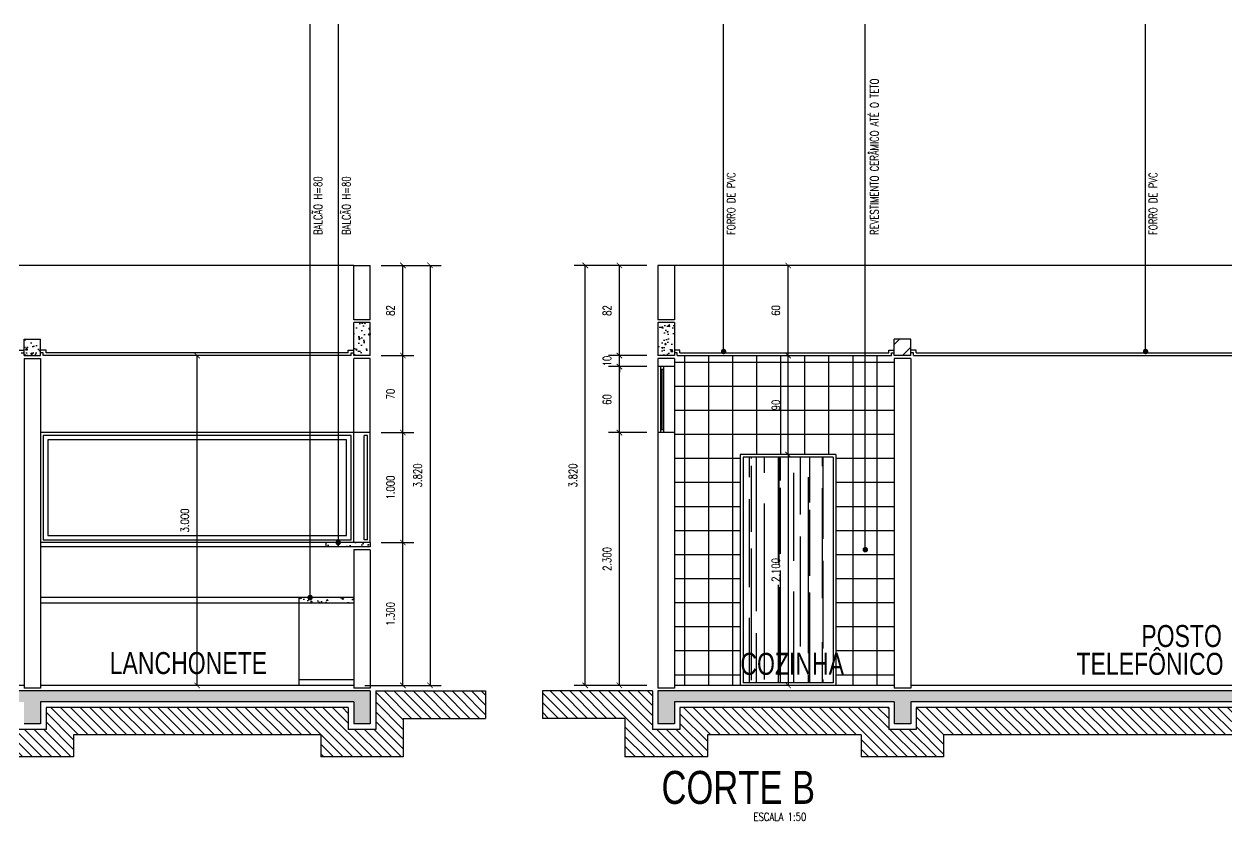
# Model space of a CAD drawing. Extents: x 231.8 to 328.5, y 64.7 to 125.7.
# Drawn here: x 248.63 to 259.57, y 105.13 to 112.38 of the extents above; entities that cross this region are included whole.
import ezdxf

# ---------------------------------------------------------------- set-up
doc = ezdxf.new("R2010")
doc.units = 0
doc.header["$LTSCALE"] = 0.1
doc.header["$MEASUREMENT"] = 0
doc.header["$PDMODE"] = 3
doc.layers.get('0').update_dxf_attribs({"linetype": 'CONTINUOUS'})
doc.layers.get('DEFPOINTS').update_dxf_attribs({"linetype": 'CONTINUOUS'})
for name, color, linetype in [('ALVENARIA', 5, 'CONTINUOUS'), ('ATERRO', 250, 'CONTINUOUS'), ('CONTRAPISO', 64, 'CONTINUOUS'), ('CONTRAPISO1', 7, 'CONTINUOUS'), ('COTAS', 1, 'CONTINUOUS'), ('ESQUADRIA', 250, 'CONTINUOUS'), ('FORRO_PVC', 251, 'CONTINUOUS'), ('INDIC', 1, 'CONTINUOUS'), ('PEITORIL_JANELA', 2, 'CONTINUOUS'), ('PISO', 250, 'CONTINUOUS'), ('PISO1', 40, 'CONTINUOUS'), ('PORTA', 12, 'CONTINUOUS'), ('TEXTO_AMBIENTE', 250, 'CONTINUOUS'), ('TEXTO_PISO_ÁREA', 1, 'CONTINUOUS'), ('VIDRO', 140, 'CONTINUOUS'), ('VISTA_CORTE', 2, 'CONTINUOUS')]:
    doc.layers.add(name, color=color, linetype=linetype)
doc.styles.add('STYLE1', font='romans.shx', dxfattribs={"width": 0.75, "height": 0.075})
doc.styles.add('STYLE3', font='arial.ttf', dxfattribs={"width": 0.75, "height": 0.2})
doc.dimstyles.get("Standard").update_dxf_attribs({"dimtxt": 0.18, "dimasz": 0.18, "dimexe": 0.18, "dimexo": 0.0625, "dimgap": 0.09, "dimtad": 0, "dimtih": 1, "dimtoh": 1, "dimdec": 4, "dimzin": 0, "dimdsep": 46, "dimtxsty": 'Standard', "dimcen": 0.09, "dimadec": 0, "dimazin": 0, "dimtfac": 1, "dimtdec": 4, "dimtofl": 0, "dimtmove": 0, "dimatfit": 3, "dimfxl": 1, "dimtolj": 1, "dimtzin": 0, "dimarcsym": 0})
pattern_1 = [(50, (0, 0), (0.143452037, -0.012550427), [0.015, -0.165]), (355, (0, 0), (-0.02775027, 0.15043843), [0.012, -0.132]), (100.4514, (0.01195, -0.00105), (0.115701876, 0.13788791), [0.01274804, -0.14022842]), (46.1842, (0, 0.04), (0.21344821, -0.0331038), [0.0225, -0.2475]), (96.6356, (0.01779, 0.03724), (0.18693254, 0.19482357), [0.01912206, -0.2103426]), (351.1842, (0, 0.04), (0.18693239, 0.19482372), [0.018, -0.198]), (21, (0.02, 0.03), (0.11938141, -0.08052378), [0.015, -0.165]), (326, (0.02, 0.03), (0.04866307, 0.14503001), [0.012, -0.132]), (71.4514, (0.02995, 0.02329), (0.168044526, 0.0645061), [0.01274804, -0.14022842]), (37.5, (0, 0), (0.002431971, 0.066578771), [0, -0.1304, 0, -0.134, 0, -0.1325]), (7.5, (0, 0), (0.052613907, 0.078882342), [0, -0.0764, 0, -0.1274, 0, -0.0505]), (327.5, (-0.0446, 0), (0.106764487, -0.004510974), [0, -0.05, 0, -0.156, 0, -0.207]), (317.5, (-0.0646, 0), (0.116637234, 0.020020996), [0, -0.065, 0, -0.1036, 0, -0.147])]

# ---------------------------------------------------------------- blocks, each defined once
blk = doc.blocks.new('_ARCHTICK')
at = {"color": 0, "linetype": 'ByBlock', "const_width": 0.15}
blk.add_lwpolyline([(-0.5, -0.5), (0.5, 0.5)], dxfattribs=at)
blk = doc.blocks.new('*D64')
at = {"color": 1, "linetype": 'ByBlock'}
for p, q in [((254.296, 110.186), (253.635, 110.186)), ((253.735, 106.366), (253.735, 110.186)), ((254.296, 106.366), (253.635, 106.366))]:
    blk.add_line(p, q, dxfattribs=at)
at = {"layer": 'DEFPOINTS', "color": 0, "linetype": 'ByBlock'}
for p in [(253.735, 110.186), (254.396, 110.186), (254.396, 106.366)]:
    blk.add_point(p, dxfattribs=at)
at = {"color": 1, "linetype": 'ByBlock', "xscale": 0.05, "yscale": 0.05, "zscale": 0.05}
for p, rotation in [((253.735, 110.186), 90), ((253.735, 106.366), 270)]:
    blk.add_blockref('_ARCHTICK', p, dxfattribs=dict(at, rotation=rotation))
at = {"color": 60, "linetype": 'ByBlock', "insert": (253.623, 108.276), "char_height": 0.075, "attachment_point": 5, "rotation": 90, "style": 'STYLE1'}
blk.add_mtext('\\A1;3.820', dxfattribs=at)
blk = doc.blocks.new('*D66')
at = {"color": 1, "linetype": 'ByBlock'}
for p, q in [((254.296, 110.186), (253.946, 110.186)), ((254.046, 109.366), (254.046, 110.186)), ((254.296, 109.366), (253.946, 109.366))]:
    blk.add_line(p, q, dxfattribs=at)
at = {"layer": 'DEFPOINTS', "color": 0, "linetype": 'ByBlock'}
for p in [(254.046, 110.186), (254.396, 110.186), (254.396, 109.366)]:
    blk.add_point(p, dxfattribs=at)
at = {"color": 1, "linetype": 'ByBlock', "xscale": 0.05, "yscale": 0.05, "zscale": 0.05}
for p, rotation in [((254.046, 110.186), 90), ((254.046, 109.366), 270)]:
    blk.add_blockref('_ARCHTICK', p, dxfattribs=dict(at, rotation=rotation))
at = {"color": 60, "linetype": 'ByBlock', "insert": (253.934, 109.776), "char_height": 0.075, "attachment_point": 5, "rotation": 90, "style": 'STYLE1'}
blk.add_mtext('\\A1;82', dxfattribs=at)
blk = doc.blocks.new('*D105')
at = {"color": 1, "linetype": 'ByBlock'}
for p, q in [((254.296, 109.366), (253.946, 109.366)), ((254.046, 109.366), (254.046, 109.416)), ((254.046, 109.266), (254.046, 109.366)), ((254.296, 109.266), (253.946, 109.266)), ((254.046, 109.266), (254.046, 109.216))]:
    blk.add_line(p, q, dxfattribs=at)
at = {"layer": 'DEFPOINTS', "color": 0, "linetype": 'ByBlock'}
for p in [(254.046, 109.366), (254.396, 109.366), (254.396, 109.266)]:
    blk.add_point(p, dxfattribs=at)
at = {"color": 1, "linetype": 'ByBlock', "xscale": 0.05, "yscale": 0.05, "zscale": 0.05}
for p, rotation in [((254.046, 109.366), 270), ((254.046, 109.266), 90)]:
    blk.add_blockref('_ARCHTICK', p, dxfattribs=dict(at, rotation=rotation))
at = {"color": 60, "linetype": 'ByBlock', "insert": (253.934, 109.316), "char_height": 0.075, "attachment_point": 5, "rotation": 90, "style": 'STYLE1'}
blk.add_mtext('\\A1;10', dxfattribs=at)
blk = doc.blocks.new('*D104')
at = {"color": 1, "linetype": 'ByBlock'}
for p, q in [((254.296, 109.266), (253.946, 109.266)), ((254.046, 108.666), (254.046, 109.266)), ((254.296, 108.666), (253.946, 108.666))]:
    blk.add_line(p, q, dxfattribs=at)
at = {"layer": 'DEFPOINTS', "color": 0, "linetype": 'ByBlock'}
for p in [(254.046, 109.266), (254.396, 109.266), (254.396, 108.666)]:
    blk.add_point(p, dxfattribs=at)
at = {"color": 1, "linetype": 'ByBlock', "xscale": 0.05, "yscale": 0.05, "zscale": 0.05}
for p, rotation in [((254.046, 109.266), 90), ((254.046, 108.666), 270)]:
    blk.add_blockref('_ARCHTICK', p, dxfattribs=dict(at, rotation=rotation))
at = {"color": 60, "linetype": 'ByBlock', "insert": (253.934, 108.966), "char_height": 0.075, "attachment_point": 5, "rotation": 90, "style": 'STYLE1'}
blk.add_mtext('\\A1;60', dxfattribs=at)
blk = doc.blocks.new('*D101')
at = {"color": 1, "linetype": 'ByBlock'}
for p, q in [((254.296, 108.666), (253.946, 108.666)), ((254.046, 106.366), (254.046, 108.666)), ((254.296, 106.366), (253.946, 106.366))]:
    blk.add_line(p, q, dxfattribs=at)
at = {"layer": 'DEFPOINTS', "color": 0, "linetype": 'ByBlock'}
for p in [(254.046, 108.666), (254.396, 108.666), (254.396, 106.366)]:
    blk.add_point(p, dxfattribs=at)
at = {"color": 1, "linetype": 'ByBlock', "xscale": 0.05, "yscale": 0.05, "zscale": 0.05}
for p, rotation in [((254.046, 108.666), 90), ((254.046, 106.366), 270)]:
    blk.add_blockref('_ARCHTICK', p, dxfattribs=dict(at, rotation=rotation))
at = {"color": 60, "linetype": 'ByBlock', "insert": (253.934, 107.516), "char_height": 0.075, "attachment_point": 5, "rotation": 90, "style": 'STYLE1'}
blk.add_mtext('\\A1;2.300', dxfattribs=at)
blk = doc.blocks.new('*D65')
at = {"color": 1, "linetype": 'ByBlock'}
blk.add_line((255.581, 109.366), (255.581, 110.186), dxfattribs=at)
at = {"layer": 'DEFPOINTS', "color": 0, "linetype": 'ByBlock'}
for p in [(255.581, 110.186), (255.581, 110.186), (255.581, 109.366)]:
    blk.add_point(p, dxfattribs=at)
at = {"color": 1, "linetype": 'ByBlock', "xscale": 0.05, "yscale": 0.05, "zscale": 0.05}
for p, rotation in [((255.581, 110.186), 90), ((255.581, 109.366), 270)]:
    blk.add_blockref('_ARCHTICK', p, dxfattribs=dict(at, rotation=rotation))
at = {"color": 60, "linetype": 'ByBlock', "insert": (255.469, 109.776), "char_height": 0.075, "attachment_point": 5, "rotation": 90, "style": 'STYLE1'}
blk.add_mtext('\\A1;60', dxfattribs=at)
blk = doc.blocks.new('*D103')
at = {"color": 1, "linetype": 'ByBlock'}
blk.add_line((255.581, 108.466), (255.581, 109.366), dxfattribs=at)
at = {"layer": 'DEFPOINTS', "color": 0, "linetype": 'ByBlock'}
for p in [(255.581, 109.366), (255.581, 109.366), (255.581, 108.466)]:
    blk.add_point(p, dxfattribs=at)
at = {"color": 1, "linetype": 'ByBlock', "xscale": 0.05, "yscale": 0.05, "zscale": 0.05}
for p, rotation in [((255.581, 109.366), 90), ((255.581, 108.466), 270)]:
    blk.add_blockref('_ARCHTICK', p, dxfattribs=dict(at, rotation=rotation))
at = {"color": 60, "linetype": 'ByBlock', "insert": (255.469, 108.916), "char_height": 0.075, "attachment_point": 5, "rotation": 90, "style": 'STYLE1'}
blk.add_mtext('\\A1;90', dxfattribs=at)
blk = doc.blocks.new('*D100')
at = {"color": 1, "linetype": 'ByBlock'}
blk.add_line((255.581, 108.466), (255.581, 106.366), dxfattribs=at)
at = {"layer": 'DEFPOINTS', "color": 0, "linetype": 'ByBlock'}
for p in [(255.581, 108.466), (255.581, 106.366), (255.581, 106.366)]:
    blk.add_point(p, dxfattribs=at)
at = {"color": 1, "linetype": 'ByBlock', "xscale": 0.05, "yscale": 0.05, "zscale": 0.05}
for p, rotation in [((255.581, 108.466), 90), ((255.581, 106.366), 270)]:
    blk.add_blockref('_ARCHTICK', p, dxfattribs=dict(at, rotation=rotation))
at = {"color": 60, "linetype": 'ByBlock', "insert": (255.469, 107.416), "char_height": 0.075, "attachment_point": 5, "rotation": 90, "style": 'STYLE1'}
blk.add_mtext('\\A1;2.100', dxfattribs=at)
blk = doc.blocks.new('*D70')
at = {"color": 1, "linetype": 'ByBlock'}
blk.add_line((250.204, 106.366), (250.204, 109.366), dxfattribs=at)
at = {"layer": 'DEFPOINTS', "color": 0, "linetype": 'ByBlock'}
for p in [(250.204, 109.366), (250.204, 109.366), (250.204, 106.366)]:
    blk.add_point(p, dxfattribs=at)
at = {"color": 1, "linetype": 'ByBlock', "xscale": 0.05, "yscale": 0.05, "zscale": 0.05}
for p, rotation in [((250.204, 109.366), 90), ((250.204, 106.366), 270)]:
    blk.add_blockref('_ARCHTICK', p, dxfattribs=dict(at, rotation=rotation))
at = {"color": 60, "linetype": 'ByBlock', "insert": (250.092, 107.866), "char_height": 0.075, "attachment_point": 5, "rotation": 90, "style": 'STYLE1'}
blk.add_mtext('\\A1;3.000', dxfattribs=at)
blk = doc.blocks.new('*D59')
at = {"color": 1, "linetype": 'ByBlock'}
for p, q in [((251.879, 110.186), (252.176, 110.186)), ((252.076, 109.366), (252.076, 110.186)), ((251.979, 109.366), (252.176, 109.366))]:
    blk.add_line(p, q, dxfattribs=at)
at = {"layer": 'DEFPOINTS', "color": 0, "linetype": 'ByBlock'}
for p in [(251.779, 110.186), (252.076, 110.186), (251.879, 109.366)]:
    blk.add_point(p, dxfattribs=at)
at = {"color": 1, "linetype": 'ByBlock', "xscale": 0.05, "yscale": 0.05, "zscale": 0.05}
for p, rotation in [((252.076, 110.186), 90), ((252.076, 109.366), 270)]:
    blk.add_blockref('_ARCHTICK', p, dxfattribs=dict(at, rotation=rotation))
at = {"color": 60, "linetype": 'ByBlock', "insert": (251.963, 109.776), "char_height": 0.075, "attachment_point": 5, "rotation": 90, "style": 'STYLE1'}
blk.add_mtext('\\A1;82', dxfattribs=at)
blk = doc.blocks.new('*D58')
at = {"color": 1, "linetype": 'ByBlock'}
for p, q in [((251.979, 110.186), (252.423, 110.186)), ((252.323, 110.186), (252.323, 106.366)), ((251.979, 106.366), (252.423, 106.366))]:
    blk.add_line(p, q, dxfattribs=at)
at = {"layer": 'DEFPOINTS', "color": 0, "linetype": 'ByBlock'}
for p in [(251.879, 110.186), (251.879, 106.366), (252.323, 106.366)]:
    blk.add_point(p, dxfattribs=at)
at = {"color": 1, "linetype": 'ByBlock', "xscale": 0.05, "yscale": 0.05, "zscale": 0.05}
for p, rotation in [((252.323, 110.186), 90), ((252.323, 106.366), 270)]:
    blk.add_blockref('_ARCHTICK', p, dxfattribs=dict(at, rotation=rotation))
at = {"color": 60, "linetype": 'ByBlock', "insert": (252.21, 108.276), "char_height": 0.075, "attachment_point": 5, "rotation": 90, "style": 'STYLE1'}
blk.add_mtext('\\A1;3.820', dxfattribs=at)
blk = doc.blocks.new('*D69')
at = {"color": 1, "linetype": 'ByBlock'}
for p, q in [((251.879, 109.366), (252.176, 109.366)), ((252.076, 108.666), (252.076, 109.366)), ((251.879, 108.666), (252.176, 108.666))]:
    blk.add_line(p, q, dxfattribs=at)
at = {"layer": 'DEFPOINTS', "color": 0, "linetype": 'ByBlock'}
for p in [(251.779, 109.366), (252.076, 109.366), (251.779, 108.666)]:
    blk.add_point(p, dxfattribs=at)
at = {"color": 1, "linetype": 'ByBlock', "xscale": 0.05, "yscale": 0.05, "zscale": 0.05}
for p, rotation in [((252.076, 109.366), 90), ((252.076, 108.666), 270)]:
    blk.add_blockref('_ARCHTICK', p, dxfattribs=dict(at, rotation=rotation))
at = {"color": 60, "linetype": 'ByBlock', "insert": (251.963, 109.016), "char_height": 0.075, "attachment_point": 5, "rotation": 90, "style": 'STYLE1'}
blk.add_mtext('\\A1;70', dxfattribs=at)
blk = doc.blocks.new('*D68')
at = {"color": 1, "linetype": 'ByBlock'}
for p, q in [((251.879, 108.666), (252.176, 108.666)), ((252.076, 107.666), (252.076, 108.666)), ((251.879, 107.666), (252.176, 107.666))]:
    blk.add_line(p, q, dxfattribs=at)
at = {"layer": 'DEFPOINTS', "color": 0, "linetype": 'ByBlock'}
for p in [(251.779, 108.666), (252.076, 108.666), (251.779, 107.666)]:
    blk.add_point(p, dxfattribs=at)
at = {"color": 1, "linetype": 'ByBlock', "xscale": 0.05, "yscale": 0.05, "zscale": 0.05}
for p, rotation in [((252.076, 108.666), 90), ((252.076, 107.666), 270)]:
    blk.add_blockref('_ARCHTICK', p, dxfattribs=dict(at, rotation=rotation))
at = {"color": 60, "linetype": 'ByBlock', "insert": (251.963, 108.166), "char_height": 0.075, "attachment_point": 5, "rotation": 90, "style": 'STYLE1'}
blk.add_mtext('\\A1;1.000', dxfattribs=at)
blk = doc.blocks.new('*D67')
at = {"color": 1, "linetype": 'ByBlock'}
for p, q in [((251.879, 107.666), (252.176, 107.666)), ((252.076, 106.366), (252.076, 107.666)), ((251.729, 106.366), (252.176, 106.366))]:
    blk.add_line(p, q, dxfattribs=at)
at = {"layer": 'DEFPOINTS', "color": 0, "linetype": 'ByBlock'}
for p in [(251.779, 107.666), (252.076, 107.666), (251.629, 106.366)]:
    blk.add_point(p, dxfattribs=at)
at = {"color": 1, "linetype": 'ByBlock', "xscale": 0.05, "yscale": 0.05, "zscale": 0.05}
for p, rotation in [((252.076, 107.666), 90), ((252.076, 106.366), 270)]:
    blk.add_blockref('_ARCHTICK', p, dxfattribs=dict(at, rotation=rotation))
at = {"color": 60, "linetype": 'ByBlock', "insert": (251.963, 107.016), "char_height": 0.075, "attachment_point": 5, "rotation": 90, "style": 'STYLE1'}
blk.add_mtext('\\A1;1.300', dxfattribs=at)

msp = doc.modelspace()

# ---------------------------------------------------------------- hatches: boundary and pattern name
h = msp.add_hatch()
h.set_pattern_fill('ANSI31', color=256, style=0)
h.paths.add_polyline_path([(256.6963, 109.5155), (256.5463, 109.5155), (256.5463, 109.3655), (256.6963, 109.3655)])
at = {"layer": 'ATERRO'}
h = msp.add_hatch(dxfattribs=at)
h.set_pattern_fill('ANSI31', color=256, scale=0.5, style=0)
h.set_pattern_definition([(135, (465.729507, 14.644185), (0.044194174, 0.044194174), [])])
h.paths.add_polyline_path([(242.3291, 105.9155), (239.2791, 105.9155), (239.2791, 105.7155), (238.5291, 105.7155), (238.5291, 105.9155), (235.4791, 105.9155), (235.4791, 105.7155), (234.7291, 105.7155), (234.7291, 106.0655), (233.9791, 106.0655), (233.9791, 106.3155), (234.9791, 106.3155), (234.9791, 105.9655), (235.2291, 105.9655), (235.2291, 106.1655), (238.7791, 106.1655), (238.7791, 105.9655), (239.0291, 105.9655), (239.0291, 106.1655), (242.5791, 106.1655), (242.5791, 105.9655), (242.8291, 105.9655), (242.8291, 106.1655), (245.5791, 106.1655), (245.5791, 105.9655), (245.8291, 105.9655), (245.8291, 106.1655), (248.5791, 106.1655), (248.5791, 105.9655), (248.8291, 105.9655), (248.8291, 106.1655), (251.5791, 106.1655), (251.5791, 105.9655), (251.8291, 105.9655), (251.8291, 106.3155), (252.8291, 106.3155), (252.8291, 106.0655), (252.0791, 106.0655), (252.0791, 105.7155), (251.3291, 105.7155), (251.3291, 105.9155), (249.0791, 105.9155), (249.0791, 105.7155), (248.3291, 105.7155), (248.3291, 105.9155), (246.0791, 105.9155), (246.0791, 105.7155), (245.3291, 105.7155), (245.3291, 105.9155), (243.0791, 105.9155), (243.0791, 105.7155), (242.3291, 105.7155)])
h = msp.add_hatch(dxfattribs=at)
h.set_pattern_fill('ANSI31', color=256, scale=0.5, style=0)
h.set_pattern_definition([(135, (492.42168, 16.775655), (0.044194174, 0.044194174), [])])
h.paths.add_polyline_path([(261.2463, 105.9155), (256.9963, 105.9155), (256.9963, 105.7155), (256.2463, 105.7155), (256.2463, 105.9155), (254.8463, 105.9155), (254.8463, 105.7155), (254.0963, 105.7155), (254.0963, 106.0655), (253.3463, 106.0655), (253.3463, 106.3155), (254.3463, 106.3155), (254.3463, 105.9655), (254.5963, 105.9655), (254.5963, 106.1655), (256.4963, 106.1655), (256.4963, 105.9655), (256.7463, 105.9655), (256.7463, 106.1655), (261.4963, 106.1655), (261.4963, 105.9655), (261.7463, 105.9655), (261.7463, 106.3155), (262.7463, 106.3155), (262.7463, 106.0655), (261.9963, 106.0655), (261.9963, 105.7155), (261.2463, 105.7155)])
at = {"layer": 'CONTRAPISO1'}
h = msp.add_hatch(dxfattribs=at)
h.set_pattern_fill('AR-CONC', color=256, scale=0.02, style=0)
h.set_pattern_definition(pattern_1)
h.paths.add_polyline_path([(251.7791, 109.6655), (251.6291, 109.6655), (251.6291, 109.3655), (251.7791, 109.3655)])
h = msp.add_hatch(dxfattribs=at)
h.set_pattern_fill('AR-CONC', color=256, scale=0.02, style=0)
h.set_pattern_definition(pattern_1)
h.paths.add_polyline_path([(254.5463, 109.6655), (254.3963, 109.6655), (254.3963, 109.3655), (254.5463, 109.3655)])
h = msp.add_hatch(dxfattribs=at)
h.set_pattern_fill('AR-CONC', color=256, scale=0.02, style=0)
h.set_pattern_definition(pattern_1)
h.paths.add_polyline_path([(248.7791, 109.5155), (248.6291, 109.5155), (248.6291, 109.3655), (248.7791, 109.3655)])
h = msp.add_hatch(dxfattribs=at)
h.set_pattern_fill('AR-CONC', color=256, scale=0.02, style=0)
h.set_pattern_definition([(130, (486.8082, 0), (-0.143452037, -0.012550427), [0.015, -0.165]), (185, (486.8082, 0), (0.02775027, 0.15043843), [0.012, -0.132]), (79.5486, (486.79625, -0.00105), (-0.11570188, 0.13788791), [0.01274804, -0.14022842]), (133.8158, (486.8082, 0.04), (-0.21344821, -0.0331038), [0.0225, -0.2475]), (83.3644, (486.79041, 0.03724), (-0.18693254, 0.19482357), [0.01912206, -0.2103426]), (188.8158, (486.8082, 0.04), (-0.18693239, 0.19482372), [0.018, -0.198]), (159, (486.7882, 0.03), (-0.11938141, -0.08052378), [0.015, -0.165]), (214, (486.7882, 0.03), (-0.04866307, 0.14503001), [0.012, -0.132]), (108.5486, (486.77825, 0.02329), (-0.168044526, 0.0645061), [0.01274804, -0.14022842]), (142.5, (486.8082, 0), (-0.002431971, 0.066578771), [0, -0.1304, 0, -0.134, 0, -0.1325]), (172.5, (486.8082, 0), (-0.052613907, 0.078882342), [0, -0.0764, 0, -0.1274, 0, -0.0505]), (212.5, (486.8528, 0), (-0.106764487, -0.004510974), [0, -0.05, 0, -0.156, 0, -0.207]), (222.5, (486.8728, 0), (-0.116637234, 0.020020996), [0, -0.065, 0, -0.1036, 0, -0.147])])
h.paths.add_polyline_path([(251.3791, 107.6655), (251.4753, 107.6655, 1), (251.5003, 107.6655), (251.7791, 107.6655), (251.7791, 107.6255), (251.3791, 107.6255)])
h.paths.add_polyline_path([(251.1291, 107.1655), (251.219, 107.1655, 1), (251.244, 107.1655), (251.6291, 107.1655), (251.6291, 107.1155), (251.1291, 107.1155)])
h = msp.add_hatch(dxfattribs=at)
h.set_pattern_fill('AR-CONC', color=256, scale=0.02, style=0)
h.set_pattern_definition([(130, (465.72951, 14.64419), (-0.143452037, -0.012550427), [0.015, -0.165]), (185, (465.7295, 14.64419), (0.02775027, 0.15043843), [0.012, -0.132]), (79.5486, (465.71755, 14.64314), (-0.11570188, 0.13788791), [0.01274804, -0.14022842]), (133.8158, (465.7295, 14.68419), (-0.21344821, -0.0331038), [0.0225, -0.2475]), (83.3644, (465.71172, 14.68143), (-0.18693254, 0.19482357), [0.01912206, -0.2103426]), (188.8158, (465.7295, 14.68419), (-0.18693239, 0.19482372), [0.018, -0.198]), (159, (465.70951, 14.67419), (-0.11938141, -0.08052378), [0.015, -0.165]), (214, (465.7095, 14.67419), (-0.04866307, 0.14503001), [0.012, -0.132]), (108.5486, (465.69956, 14.66747), (-0.168044526, 0.0645061), [0.01274804, -0.14022842]), (142.5, (465.729507, 14.644185), (-0.002431971, 0.066578771), [0, -0.1304, 0, -0.134, 0, -0.1325]), (172.5, (465.72951, 14.644185), (-0.052613907, 0.078882342), [0, -0.0764, 0, -0.1274, 0, -0.0505]), (212.5, (465.774107, 14.644185), (-0.106764487, -0.004510974), [0, -0.05, 0, -0.156, 0, -0.207]), (222.5, (465.79411, 14.644185), (-0.116637234, 0.020020996), [0, -0.065, 0, -0.1036, 0, -0.147])])
h.paths.add_polyline_path([(248.6291, 106.2155), (247.7358, 106.2155), (247.7358, 106.3155), (251.7791, 106.3155), (251.7791, 106.0155), (251.6291, 106.0155), (251.6291, 106.2155), (248.7791, 106.2155), (248.7791, 106.0155), (248.6291, 106.0155)])
h = msp.add_hatch(dxfattribs=at)
h.set_pattern_fill('AR-CONC', color=256, scale=0.02, style=0)
h.set_pattern_definition([(130, (492.42168, 16.77566), (-0.143452037, -0.012550427), [0.015, -0.165]), (185, (492.42168, 16.77566), (0.02775027, 0.15043843), [0.012, -0.132]), (79.5486, (492.40973, 16.77461), (-0.11570188, 0.13788791), [0.01274804, -0.14022842]), (133.8158, (492.42168, 16.81566), (-0.21344821, -0.0331038), [0.0225, -0.2475]), (83.3644, (492.4039, 16.8129), (-0.18693254, 0.19482357), [0.01912206, -0.2103426]), (188.8158, (492.42168, 16.81566), (-0.18693239, 0.19482372), [0.018, -0.198]), (159, (492.40168, 16.80566), (-0.11938141, -0.08052378), [0.015, -0.165]), (214, (492.40168, 16.80566), (-0.04866307, 0.14503001), [0.012, -0.132]), (108.5486, (492.39173, 16.79894), (-0.168044526, 0.0645061), [0.01274804, -0.14022842]), (142.5, (492.42168, 16.775655), (-0.002431971, 0.066578771), [0, -0.1304, 0, -0.134, 0, -0.1325]), (172.5, (492.42168, 16.775655), (-0.052613907, 0.078882342), [0, -0.0764, 0, -0.1274, 0, -0.0505]), (212.5, (492.46628, 16.775655), (-0.106764487, -0.004510974), [0, -0.05, 0, -0.156, 0, -0.207]), (222.5, (492.48628, 16.775655), (-0.116637234, 0.020020996), [0, -0.065, 0, -0.1036, 0, -0.147])])
h.paths.add_polyline_path([(254.3963, 106.3155), (261.6963, 106.3155), (261.6963, 106.0155), (261.5463, 106.0155), (261.5463, 106.2155), (256.6963, 106.2155), (256.6963, 106.0155), (256.5463, 106.0155), (256.5463, 106.2155), (254.5463, 106.2155), (254.5463, 106.0155), (254.3963, 106.0155)])
at = {"layer": 'PISO1'}
h = msp.add_hatch(dxfattribs=at)
h.set_pattern_fill('ANSI37', color=256, scale=1.75, angle=45, style=0)
h.set_pattern_definition([(90, (492.42168, 16.77566), (0.21875, 4e-17), []), (7e-15, (492.42168, 16.77566), (4e-17, -0.21875), [])])
h.paths.add_polyline_path([(254.5463, 109.2655), (254.5463, 109.3405), (254.5463, 109.3655), (256.5689, 109.3655), (256.5463, 109.3405), (256.5463, 106.3655), (256.0163, 106.3655), (256.0163, 108.4655), (255.1463, 108.4655), (255.1463, 106.3655), (254.5463, 106.3655), (254.5463, 108.6655)])
h.paths.add_polyline_path([(256.1211, 106.4071), (255.0848, 106.4071), (255.0848, 106.7176), (256.1211, 106.7176)], flags=24)
at = {"layer": 'PORTA'}
h = msp.add_hatch(dxfattribs=at)
h.set_pattern_fill('AR-RROOF', color=256, scale=0.2, angle=90, style=0)
h.set_pattern_definition([(90, (516.09255, 0), (0.2, 0.44), [3, -0.4, 1, -0.2]), (90, (516.19255, 0.266), (0.266, -0.2), [0.6, -0.066, 1.2, -0.15]), (90, (516.26255, 0.1), (0.134, 1.04), [1.6, -0.28, 0.8, -0.2])])
h.paths.add_polyline_path([(255.1713, 108.4405), (255.9913, 108.4405), (255.9913, 106.3905), (255.1713, 106.3905)])
h.paths.add_polyline_path([(255.75, 107.2843), (255.75, 107.5468), (255.6375, 107.5468), (255.6375, 107.2843)], flags=24)
h.paths.add_polyline_path([(256.1211, 106.4071), (255.0848, 106.4071), (255.0848, 106.7176), (256.1211, 106.7176)], flags=9)

# ---------------------------------------------------------------- linework, layer by layer
at = {"layer": 'ALVENARIA'}
for p, q in [((251.6291, 110.1855), (251.7791, 110.1855)), ((251.6291, 109.6905), (251.6291, 110.1855)), ((251.7791, 109.6905), (251.7791, 110.1855)), ((254.5463, 110.1855), (254.3963, 110.1855)), ((254.3963, 110.1855), (254.3963, 109.6905)), ((254.5463, 110.1855), (254.5463, 109.6905)), ((251.7791, 109.6905), (251.6291, 109.6905)), ((254.5463, 109.6905), (254.3963, 109.6905)), ((248.6291, 109.3405), (248.6291, 106.3405)), ((248.6291, 109.3405), (248.7791, 109.3405)), ((248.7791, 109.3405), (248.7791, 106.3405)), ((251.6291, 108.6655), (251.6291, 109.3405)), ((251.7791, 109.3405), (251.6291, 109.3405)), ((251.7791, 108.6655), (251.7791, 109.3405)), ((254.3963, 109.3405), (254.3963, 109.2655)), ((254.5463, 109.3405), (254.3963, 109.3405)), ((254.5463, 109.3405), (254.5463, 109.2655)), ((256.6963, 109.3405), (256.5463, 109.3405)), ((256.5463, 109.3405), (256.5463, 106.3405)), ((256.6963, 109.3405), (256.6963, 106.3405)), ((254.5463, 109.2655), (254.3963, 109.2655)), ((251.7791, 108.6655), (251.6291, 108.6655)), ((254.5463, 108.6655), (254.3963, 108.6655)), ((254.3963, 108.6655), (254.3963, 106.3405)), ((254.5463, 108.6655), (254.5463, 106.3405)), ((251.6291, 107.6005), (251.6291, 106.3405)), ((251.7791, 107.6005), (251.6291, 107.6005)), ((251.7791, 107.6005), (251.7791, 106.3405)), ((248.7791, 106.3405), (248.6291, 106.3405)), ((251.7791, 106.3405), (251.6291, 106.3405)), ((254.5463, 106.3405), (254.3963, 106.3405)), ((256.6963, 106.3405), (256.5463, 106.3405))]:
    msp.add_line(p, q, dxfattribs=at)
at = {"layer": 'ATERRO'}
for p, q in [((251.8291, 106.3155), (252.8291, 106.3155)), ((251.8291, 106.3155), (251.8291, 105.9655)), ((252.8291, 106.3155), (252.8291, 106.0655)), ((254.3463, 106.3155), (253.3463, 106.3155)), ((253.3463, 106.3155), (253.3463, 106.0655)), ((254.3463, 106.3155), (254.3463, 105.9655)), ((248.8291, 106.1655), (248.8291, 105.9655)), ((251.5791, 106.1655), (248.8291, 106.1655)), ((251.5791, 106.1655), (251.5791, 105.9655)), ((254.5963, 106.1655), (254.5963, 105.9655)), ((256.4963, 106.1655), (254.5963, 106.1655)), ((256.4963, 106.1655), (256.4963, 105.9655)), ((256.7463, 106.1655), (256.7463, 105.9655)), ((261.4963, 106.1655), (256.7463, 106.1655)), ((252.0791, 106.0655), (252.8291, 106.0655)), ((252.0791, 106.0655), (252.0791, 105.7155)), ((254.0963, 106.0655), (253.3463, 106.0655)), ((254.0963, 106.0655), (254.0963, 105.7155)), ((248.8291, 105.9655), (248.5791, 105.9655)), ((251.8291, 105.9655), (251.5791, 105.9655)), ((254.5963, 105.9655), (254.3463, 105.9655)), ((256.7463, 105.9655), (256.4963, 105.9655)), ((249.0791, 105.9155), (249.0791, 105.7155)), ((251.3291, 105.9155), (249.0791, 105.9155)), ((251.3291, 105.9155), (251.3291, 105.7155)), ((254.8463, 105.9155), (254.8463, 105.7155)), ((256.2463, 105.9155), (254.8463, 105.9155)), ((256.2463, 105.9155), (256.2463, 105.7155)), ((256.9963, 105.9155), (256.9963, 105.7155)), ((261.2463, 105.9155), (256.9963, 105.9155)), ((249.0791, 105.7155), (248.3291, 105.7155)), ((252.0791, 105.7155), (251.3291, 105.7155)), ((254.8463, 105.7155), (254.0963, 105.7155)), ((256.9963, 105.7155), (256.2463, 105.7155))]:
    msp.add_line(p, q, dxfattribs=at)
at = {"layer": 'CONTRAPISO'}
for p, q in [((251.6291, 109.3655), (251.6291, 109.6655)), ((251.7791, 109.6655), (251.6291, 109.6655)), ((251.7791, 109.3655), (251.7791, 109.6655)), ((254.3963, 109.6655), (254.3963, 109.3655)), ((254.5463, 109.6655), (254.3963, 109.6655)), ((254.5463, 109.6655), (254.5463, 109.3655)), ((248.6291, 109.3655), (248.6291, 109.5155)), ((248.6291, 109.5155), (248.7791, 109.5155)), ((248.7791, 109.3655), (248.7791, 109.5155)), ((256.6963, 109.5155), (256.5463, 109.5155)), ((256.5463, 109.3655), (256.5463, 109.5155)), ((256.6963, 109.3655), (256.6963, 109.5155)), ((248.6291, 109.3655), (248.7791, 109.3655)), ((251.7791, 109.3655), (251.6291, 109.3655)), ((254.5463, 109.3655), (254.3963, 109.3655)), ((256.6963, 109.3655), (256.5463, 109.3655)), ((251.3791, 107.6255), (251.3791, 107.6655)), ((251.7791, 107.6655), (251.3791, 107.6655)), ((251.7791, 107.6255), (251.3791, 107.6255)), ((251.7791, 107.6655), (251.7791, 107.6255)), ((251.1291, 107.1655), (251.1291, 107.1155)), ((251.6291, 107.1655), (251.1291, 107.1655)), ((251.6291, 107.1155), (251.1291, 107.1155)), ((251.7791, 106.3155), (235.0291, 106.3155)), ((251.7791, 106.3155), (251.7791, 106.0155)), ((254.3963, 106.3155), (254.3963, 106.0155)), ((261.6963, 106.3155), (254.3963, 106.3155)), ((248.7791, 106.2155), (248.7791, 106.0155)), ((251.6291, 106.2155), (248.7791, 106.2155)), ((251.6291, 106.2155), (251.6291, 106.0155)), ((256.5463, 106.2155), (254.5463, 106.2155)), ((254.5463, 106.2155), (254.5463, 106.0155)), ((256.5463, 106.2155), (256.5463, 106.0155)), ((256.6963, 106.2155), (256.6963, 106.0155)), ((261.5463, 106.2155), (256.6963, 106.2155)), ((248.7791, 106.0155), (248.6291, 106.0155)), ((251.7791, 106.0155), (251.6291, 106.0155)), ((254.5463, 106.0155), (254.3963, 106.0155)), ((256.6963, 106.0155), (256.5463, 106.0155))]:
    msp.add_line(p, q, dxfattribs=at)
at = {"layer": 'ESQUADRIA'}
for p, q in [((254.4213, 109.2655), (254.4213, 108.6655)), ((254.4463, 109.2405), (254.4213, 109.2405)), ((254.4463, 109.2655), (254.4463, 108.6655)), ((254.4463, 108.6905), (254.4213, 108.6905)), ((251.7541, 108.6405), (251.7241, 108.6405)), ((251.7241, 107.6905), (251.7241, 108.6405)), ((251.7541, 107.6905), (251.7541, 108.6405)), ((251.7541, 107.6905), (251.7241, 107.6905))]:
    msp.add_line(p, q, dxfattribs=at)
for points in [[(248.8041, 108.6405), (248.8041, 107.6905), (251.6041, 107.6905), (251.6041, 108.6405)], [(248.8441, 108.6005), (248.8441, 107.7305), (251.5641, 107.7305), (251.5641, 108.6005)]]:
    msp.add_lwpolyline(points, close=True, dxfattribs=at)
at = {"layer": 'FORRO_PVC'}
for p, q in [((248.5791, 109.4155), (248.6291, 109.4155)), ((248.6041, 109.3905), (248.6291, 109.3905)), ((248.8291, 109.4155), (248.7791, 109.4155)), ((248.8041, 109.3905), (248.7791, 109.3905)), ((248.8041, 109.3655), (248.8041, 109.3905)), ((251.6041, 109.3655), (248.8041, 109.3655)), ((248.8291, 109.3905), (248.8291, 109.4155)), ((251.5791, 109.3905), (248.8291, 109.3905)), ((251.5791, 109.3905), (251.5791, 109.4155)), ((251.5791, 109.4155), (251.6291, 109.4155)), ((251.6041, 109.3655), (251.6041, 109.3905)), ((251.6041, 109.3905), (251.6291, 109.3905)), ((254.5963, 109.4155), (254.5463, 109.4155)), ((254.5713, 109.3905), (254.5463, 109.3905)), ((254.5713, 109.3655), (254.5713, 109.3905)), ((254.5713, 109.3655), (256.5213, 109.3655)), ((254.5963, 109.3905), (254.5963, 109.4155)), ((254.5963, 109.3905), (256.4963, 109.3905)), ((256.4963, 109.3905), (256.4963, 109.4155)), ((256.4963, 109.4155), (256.5463, 109.4155)), ((256.5213, 109.3655), (256.5213, 109.3905)), ((256.5213, 109.3905), (256.5463, 109.3905)), ((256.7463, 109.4155), (256.6963, 109.4155)), ((256.7213, 109.3905), (256.6963, 109.3905)), ((256.7213, 109.3655), (256.7213, 109.3905)), ((256.7213, 109.3655), (261.5213, 109.3655)), ((256.7463, 109.3905), (256.7463, 109.4155)), ((256.7463, 109.3905), (261.4963, 109.3905))]:
    msp.add_line(p, q, dxfattribs=at)
at = {"layer": 'INDIC'}
for p, q in [((251.2315, 107.1655), (251.2315, 112.3814)), ((251.4891, 107.6655), (251.4891, 112.3814)), ((254.9941, 109.403), (254.9941, 112.3814)), ((256.2834, 107.6004), (256.2834, 112.3814)), ((258.8336, 109.403), (258.8336, 112.3814))]:
    msp.add_line(p, q, dxfattribs=at)
at = {"layer": 'INDIC', "const_width": 0.025}
for points in [[(255.0066, 109.403, -1), (254.9816, 109.403, -1)], [(258.8461, 109.403, -1), (258.8211, 109.403, -1)], [(251.5003, 107.6655, -1), (251.4753, 107.6655, -1)], [(256.2959, 107.6004, -1), (256.2709, 107.6004, -1)], [(251.244, 107.1655, -1), (251.219, 107.1655, -1)]]:
    msp.add_lwpolyline(points, format="xyb", close=True, dxfattribs=at)
at = {"layer": 'PEITORIL_JANELA'}
for p, q in [((254.3963, 109.2655), (254.3963, 108.6655)), ((254.5463, 109.2655), (254.5463, 108.6655))]:
    msp.add_line(p, q, dxfattribs=at)
at = {"layer": 'PISO'}
for p, q in [((248.6291, 106.3655), (245.7791, 106.3655)), ((251.6291, 106.3655), (248.7791, 106.3655)), ((256.5463, 106.3655), (254.5463, 106.3655)), ((261.6963, 106.3655), (256.6963, 106.3655))]:
    msp.add_line(p, q, dxfattribs=at)
at = {"layer": 'PORTA'}
for p, q in [((255.9913, 108.4405), (255.1713, 108.4405)), ((255.1713, 108.4405), (255.1713, 106.3905)), ((255.9913, 108.4405), (255.9913, 106.3905)), ((255.9913, 106.3905), (255.1713, 106.3905))]:
    msp.add_line(p, q, dxfattribs=at)
at = {"layer": 'VIDRO'}
msp.add_line((254.4338, 108.6905), (254.4338, 109.2405), dxfattribs=at)
at = {"layer": 'VISTA_CORTE'}
for p, q in [((251.6291, 110.1855), (235.1791, 110.1855)), ((261.5463, 110.1855), (254.5463, 110.1855)), ((251.6291, 108.6655), (248.7791, 108.6655)), ((251.6291, 107.6655), (251.6291, 108.6655)), ((251.7791, 107.6655), (251.7791, 108.6655)), ((256.0163, 108.4655), (255.1463, 108.4655)), ((255.1463, 108.4655), (255.1463, 106.3655)), ((256.0163, 108.4655), (256.0163, 106.3655)), ((251.3791, 107.6655), (248.7791, 107.6655)), ((251.3791, 107.6255), (248.7791, 107.6255)), ((251.1291, 107.1655), (248.7791, 107.1655)), ((251.1291, 107.1155), (248.7791, 107.1155)), ((251.1291, 107.1155), (251.1291, 106.3655)), ((251.6291, 106.4155), (251.1291, 106.4155))]:
    msp.add_line(p, q, dxfattribs=at)

# ---------------------------------------------------------------- texts
at = {"layer": 'TEXTO_AMBIENTE', "style": 'STYLE3', "width": 0.75}
for s, height, p in [('POSTO', 0.2, (258.7947, 106.715)), ('TELEFÔNICO', 0.2, (258.2043, 106.4623)), ('LANCHONETE', 0.2, (249.4084, 106.4689)), ('COZINHA', 0.2, (255.147, 106.4623)), ('CORTE B', 0.3, (254.4292, 105.2881))]:
    msp.add_text(s, height=height, dxfattribs=at).set_placement(p)
at = {"layer": 'TEXTO_PISO_ÁREA', "style": 'STYLE1', "width": 0.75}
for s, p in [('REVESTIMENTO CERÂMICO ATÉ O TETO', (256.4038, 110.4632)), ('BALCÃO H=80', (251.341, 110.4632)), ('BALCÃO H=80', (251.5986, 110.4632)), ('FORRO DE PVC', (255.1002, 110.4632)), ('FORRO DE PVC', (258.9397, 110.4632))]:
    msp.add_text(s, height=0.075, rotation=90, dxfattribs=at).set_placement(p)
msp.add_text('ESCALA 1:50', height=0.075, dxfattribs=at).set_placement((255.2663, 105.1332))

# ---------------------------------------------------------------- dimensions: what is measured, and where the dimension line sits
at = {"layer": 'COTAS'}
for base, p1, p2, text, picture, middle in [((252.0759, 110.1855), (251.8791, 109.3655), (251.7791, 110.1855), '82', '*D59', (251.9634, 109.7755)), ((254.0462, 110.1855), (254.3963, 109.3655), (254.3963, 110.1855), '82', '*D66', (253.9337, 109.7755)), ((255.5813, 110.1855), (255.5813, 109.3655), (255.5813, 110.1855), '60', '*D65', (255.4688, 109.7755)), ((252.0759, 109.3655), (251.7791, 108.6655), (251.7791, 109.3655), '70', '*D69', (251.9634, 109.0155)), ((255.5813, 109.3655), (255.5813, 108.4655), (255.5813, 109.3655), '90', '*D103', (255.4688, 108.9155)), ((254.0462, 109.2655), (254.3963, 108.6655), (254.3963, 109.2655), '60', '*D104', (253.9337, 108.9655))]:
    dim = msp.add_linear_dim(base=base, p1=p1, p2=p2, angle=270, text=text, dimstyle='Standard', override={"dimtxt": 0.075, "dimasz": 0.05, "dimexe": 0.1, "dimexo": 0.1, "dimgap": 0.075, "dimtad": 1, "dimtih": 0, "dimtoh": 0, "dimdec": 3, "dimtxsty": 'STYLE1', "dimblk1": 'ARCHTICK', "dimblk2": 'ARCHTICK', "dimsah": 1, "dimcen": 0, "dimclrd": 1, "dimclre": 1, "dimclrt": 60, "dimtdec": 3, "dimtofl": 1}, dxfattribs=at)
    dim.commit()
    dim.dimension.update_dxf_attribs({"geometry": picture, "text_midpoint": middle})
for base, p1, p2, picture, middle in [((252.3225, 106.3655), (251.8791, 110.1855), (251.8791, 106.3655), '*D58', (252.21, 108.2755)), ((253.7352, 110.1855), (254.3963, 106.3655), (254.3963, 110.1855), '*D64', (253.6227, 108.2755)), ((250.2041, 109.3655), (250.2041, 106.3655), (250.2041, 109.3655), '*D70', (250.0916, 107.8655)), ((252.0759, 108.6655), (251.7791, 107.6655), (251.7791, 108.6655), '*D68', (251.9634, 108.1655)), ((254.0462, 108.6655), (254.3963, 106.3655), (254.3963, 108.6655), '*D101', (253.9337, 107.5155)), ((255.5813, 106.3655), (255.5813, 108.4655), (255.5813, 106.3655), '*D100', (255.4688, 107.4155)), ((252.0759, 107.6655), (251.6291, 106.3655), (251.7791, 107.6655), '*D67', (251.9634, 107.0155))]:
    dim = msp.add_linear_dim(base=base, p1=p1, p2=p2, angle=270, dimstyle='Standard', override={"dimtxt": 0.075, "dimasz": 0.05, "dimexe": 0.1, "dimexo": 0.1, "dimgap": 0.075, "dimtad": 1, "dimtih": 0, "dimtoh": 0, "dimdec": 3, "dimtxsty": 'STYLE1', "dimblk1": 'ARCHTICK', "dimblk2": 'ARCHTICK', "dimsah": 1, "dimcen": 0, "dimclrd": 1, "dimclre": 1, "dimclrt": 60, "dimtdec": 3, "dimtofl": 1}, dxfattribs=at)
    dim.commit()
    dim.dimension.update_dxf_attribs({"geometry": picture, "text_midpoint": middle})
dim = msp.add_linear_dim(base=(254.0462, 109.3655), p1=(254.3963, 109.2655), p2=(254.3963, 109.3655), angle=270, text='10', dimstyle='Standard', override={"dimtxt": 0.075, "dimasz": 0.05, "dimexe": 0.1, "dimexo": 0.1, "dimgap": 0.075, "dimtad": 1, "dimtih": 0, "dimtoh": 0, "dimdec": 3, "dimtxsty": 'STYLE1', "dimblk1": 'ARCHTICK', "dimblk2": 'ARCHTICK', "dimsah": 1, "dimcen": 0, "dimclrd": 1, "dimclre": 1, "dimclrt": 60, "dimtdec": 3, "dimtofl": 1}, dxfattribs=at)
dim.commit()
dim.dimension.update_dxf_attribs({"geometry": '*D105', "text_midpoint": (254.0462, 109.3155), "dimtype": 160})

doc.saveas('drawing.dxf')
